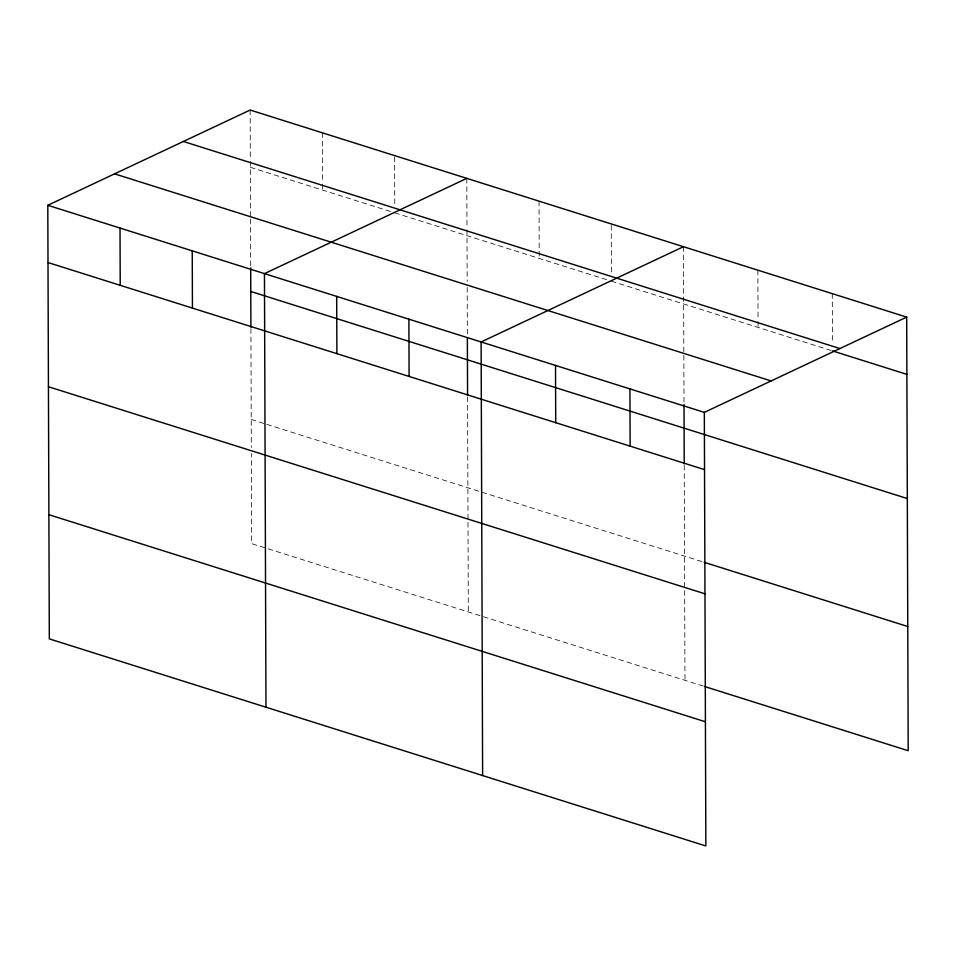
<?xml version="1.0" encoding="UTF-8"?>
<svg xmlns="http://www.w3.org/2000/svg" width="956" height="956" viewBox="0 0 956 956"><rect width="100%" height="100%" fill="white"/><g stroke="black" fill="none" stroke-linecap="round" stroke-linejoin="round"><path stroke-width="0.72" stroke-dasharray="4.78 3.58" d="M250.353 167.288L390.538 211.515M394.78 212.853L607.191 279.845M611.446 281.184L831.075 350.458M251.225 419.445L265.386 423.902M266.808 424.356L702.791 561.865M703.234 686.061L251.667 543.629L251.344 453.443M832.282 293.647L832.449 343.562M757.869 270.178L758.048 320.093M758.048 321.563L758.072 327.43M683.468 246.708L684.018 404.496M684.221 465.357L684.974 680.302M611.254 225.401L611.422 275.316M539.029 201.154L539.22 258.407M466.803 178.378L466.982 228.293M466.982 229.751L467.161 281.458M467.185 287.374L467.353 336.165M467.568 397.015L468.32 611.971M394.589 157.059L394.756 205.504M322.363 132.812L322.542 182.727M322.542 184.197L322.566 190.077M250.149 110.036L250.317 159.951M250.329 161.421L250.52 217.562M250.532 219.044L250.699 266.354M250.914 328.685L251.32 447.528"/><path stroke-width="1.43" d="M906.682 317.117L704.333 412.371L705.851 845.964L49.318 638.883L47.8 205.289L250.149 110.036L906.682 317.117L908.2 750.711L704.632 686.504M466.803 178.378L264.454 273.631L265.971 707.225M683.468 246.708L481.119 341.961L482.625 775.555M183.373 141.476L839.906 348.546M832.473 350.9L906.885 374.37M114.577 173.861L771.11 380.93M47.8 205.289L704.333 412.371M250.783 291.484L907.316 498.566M48.003 262.541L704.536 469.623M704.202 562.307L907.77 626.515M48.433 386.738L704.966 593.819M48.876 514.698L705.42 721.768M684.018 404.496L684.221 463.863M629.932 388.901L630.135 446.153M555.52 365.431L555.723 422.683M467.365 337.647L467.568 395.533M408.893 319.185L409.096 376.437M336.679 296.408L336.882 353.66M250.699 267.823L250.902 327.191M192.24 250.842L192.443 308.107M120.014 228.066L120.217 285.318"/></g></svg>
